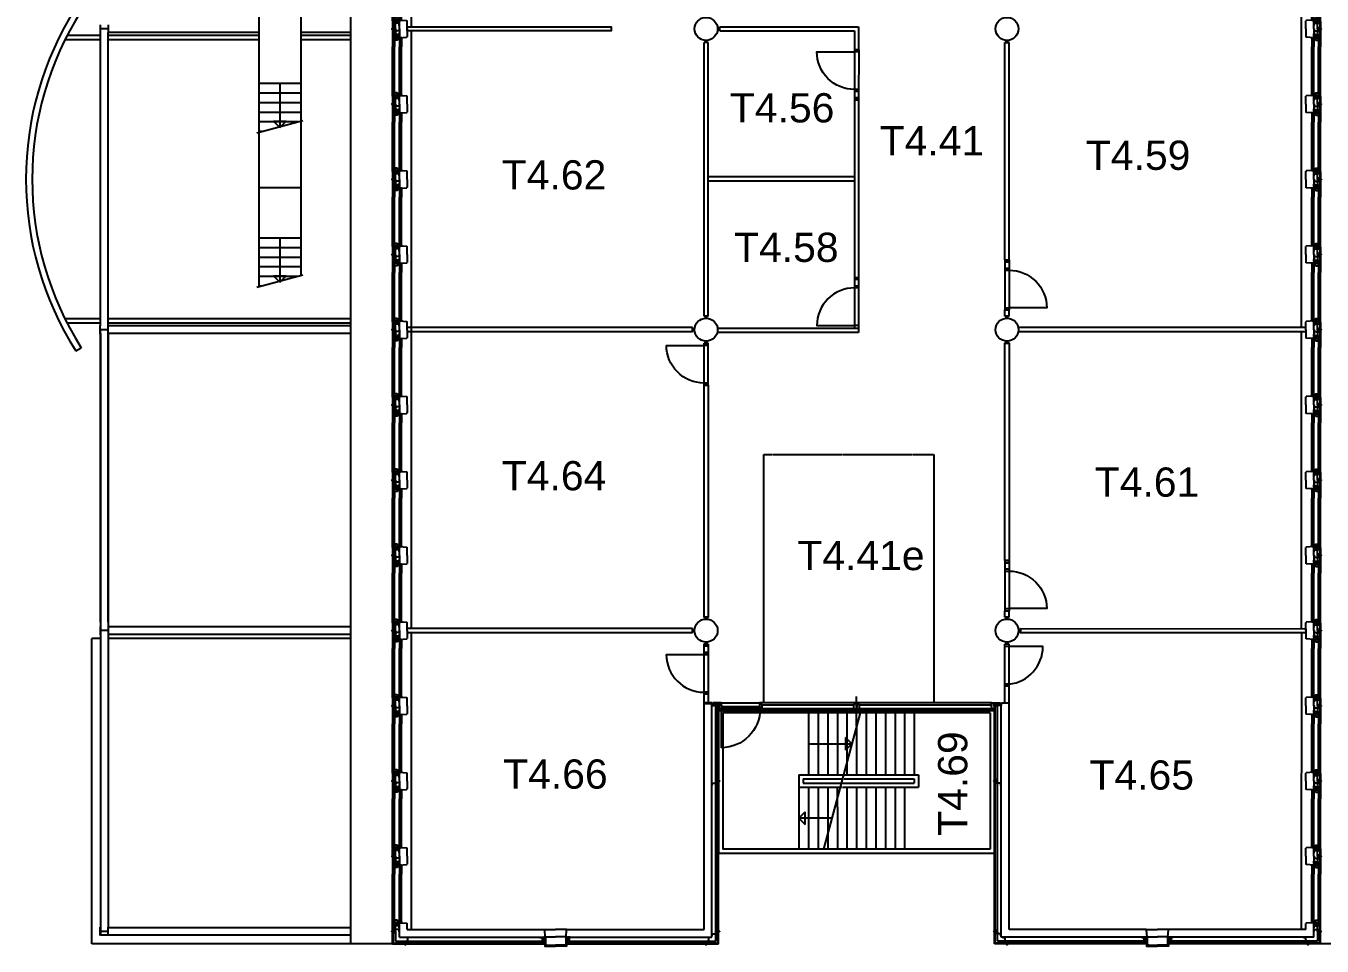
# Model space of a CAD drawing. Header units: millimetres. Extents: x 38964 to 143106, y 166778 to 217878.
# Drawn here: x 38964 to 69977, y 166778 to 188799 of the extents above; entities that cross this region are included whole.
import ezdxf
from ezdxf.enums import TextEntityAlignment as Align

# ---------------------------------------------------------------- set-up
doc = ezdxf.new("R2010")
doc.units = ezdxf.units.MM
doc.linetypes.add('HIDDEN2', pattern=[4.7625, 3.175, -1.5875])
doc.layers.get('0').update_dxf_attribs({"linetype": 'CONTINUOUS'})
for name, color, linetype in [('AL2100_BUITENWANDEN', 3, 'CONTINUOUS'), ('AL2200_BINNENWANDEN', 2, 'CONTINUOUS'), ('AL2400_TRAPPEN', 1, 'CONTINUOUS'), ('AL2800_KONSTRUKTIES', 1, 'CONTINUOUS'), ('AL3100_BUITENWANDOPENINGEN', 1, 'CONTINUOUS'), ('AL3200_BINNENWANDOPENINGEN', 1, 'CONTINUOUS'), ('AL3500_TOEBEHOREN-KOZIJNEN', 1, 'CONTINUOUS'), ('AL4600_RUIMTENUMMERS', 2, 'CONTINUOUS'), ('AL8100_INRVERKEERSRUIMTE', 250, 'HIDDEN2')]:
    doc.layers.add(name, color=color, linetype=linetype)
doc.styles.add('Arial', font='arial.ttf')

# ---------------------------------------------------------------- blocks, each defined once
blk = doc.blocks.new('VIER')
at = {"layer": 'AL2100_BUITENWANDEN'}
for p, q in [((159, 838), (159, 1056)), ((177, 808), (159, 808)), ((182, 778), (159, 798)), ((159, 778), (182, 798)), ((182, 798), (159, 798)), ((182, 778), (159, 778)), ((179, 650), (159, 670)), ((179, 670), (159, 650)), ((179, 670), (159, 670)), ((179, 650), (159, 650)), ((177, 643), (159, 643)), ((177, 643), (177, 808)), ((229, 628), (229, 793)), ((229, 628), (229, 463)), ((236, 775), (236, 755)), ((236, 685), (236, 665)), ((319, 628), (319, 838)), ((319, 838), (499, 828)), ((319, 628), (319, 418)), ((499, 828), (509, 818)), ((509, 628), (509, 818)), ((509, 628), (509, 438)), ((177, 613), (159, 613)), ((179, 605), (159, 605)), ((159, 585), (179, 605)), ((179, 585), (159, 605)), ((179, 585), (159, 585)), ((182, 478), (159, 478)), ((159, 478), (182, 458)), ((182, 478), (159, 458)), ((182, 458), (159, 458)), ((177, 448), (159, 448)), ((159, 418), (159, 199)), ((177, 448), (177, 613)), ((236, 480), (236, 500)), ((319, 418), (499, 428)), ((499, 428), (509, 438))]:
    blk.add_line(p, q, dxfattribs=at)
blk.add_lwpolyline([(179, 578), (179, 623), (143, 623, -0.414214), (139, 627), (139, 629, -0.414214), (143, 633), (179, 633), (179, 678)], format="xyb", dxfattribs=at)
for points in [[(226, 793), (226, 818), (159, 818), (159, 838)], [(159, 643), (159, 808)], [(259, 768), (182, 768), (182, 818)], [(259, 678), (182, 678), (182, 578)], [(314, 713), (314, 763), (214, 763)], [(314, 623), (314, 673), (214, 673)], [(159, 448), (159, 613)], [(226, 463), (226, 438), (159, 438), (159, 418)], [(259, 488), (182, 488), (182, 438)], [(314, 543), (314, 493), (214, 493)]]:
    blk.add_lwpolyline(points, dxfattribs=at)
at = {"layer": 'AL3100_BUITENWANDOPENINGEN'}
for p, q in [((205, 895), (205, 1056)), ((319, 878), (319, 1056)), ((369, 856), (369, 1056)), ((205, 361), (205, 199)), ((319, 378), (319, 199)), ((369, 399), (369, 199))]:
    blk.add_line(p, q, dxfattribs=at)
for points in [[(224, 828), (224, 838), (289, 838), (289, 828), (299, 828), (299, 838), (319, 838), (319, 878), (268, 878), (268, 895), (205, 895), (205, 828)], [(229, 793), (319, 793), (319, 808), (309, 808), (309, 823), (319, 823), (319, 838), (299, 838), (299, 828), (289, 828), (289, 838), (229, 838)], [(269, 793), (269, 790), (316, 790), (316, 743), (319, 743), (319, 793)], [(319, 856), (369, 856), (369, 837), (319, 841)], [(224, 428), (224, 418), (289, 418), (289, 428), (299, 428), (299, 418), (319, 418), (319, 378), (268, 378), (268, 361), (205, 361), (205, 428)], [(229, 463), (319, 463), (319, 448), (309, 448), (309, 433), (319, 433), (319, 418), (299, 418), (299, 428), (289, 428), (289, 418), (229, 418)], [(269, 463), (269, 466), (316, 466), (316, 513), (319, 513), (319, 463)], [(319, 399), (369, 399), (369, 418), (319, 415)]]:
    blk.add_lwpolyline(points, close=True, dxfattribs=at)
at = {"layer": 'AL3500_TOEBEHOREN-KOZIJNEN'}
for points in [[(309, 823), (319, 823), (319, 808), (309, 808)], [(329, 840), (329, 846), (319, 846), (319, 841)], [(309, 433), (319, 433), (319, 448), (309, 448)], [(329, 415), (329, 410), (319, 410), (319, 415)]]:
    blk.add_lwpolyline(points, close=True, dxfattribs=at)
blk = doc.blocks.new('AH28HA20')
for points in [[(-100, 95), (100, 95)], [(0, -95), (0, 95)], [(-100, -95), (100, -95)]]:
    blk.add_lwpolyline(points)
blk = doc.blocks.new('23E')
at = {"layer": 'AL2100_BUITENWANDEN'}
for p, q in [((-260, -10), (-270, 0)), ((-312.5, -272.5), (-332.5, -272.5)), ((-250, -190), (-260, -10)), ((-300, -327), (-300, -350)), ((-300, -350), (-280, -327)), ((-300, -327), (-280, -350)), ((-280, -327), (-280, -350)), ((-270, -332), (-270, -350)), ((-240, -400), (0, -400))]:
    blk.add_line(p, q, dxfattribs=at)
for points in [[(-375, -195), (-325, -195), (-325, -295)], [(-320, -250), (-320, -327), (-260, -327)], [(-285, -303), (-260, -303), (-260, -400), (-240, -400)]]:
    blk.add_lwpolyline(points, dxfattribs=at)
at = {"layer": 'AL3100_BUITENWANDOPENINGEN'}
for p, q in [((-270, 0), (0, 0)), ((-247, -180), (0, -180)), ((-210, -379), (0, -379))]:
    blk.add_line(p, q, dxfattribs=at)
for points in [[(-295, -240), (-298, -240), (-298, -193), (-345, -193), (-345, -190), (-295, -190)], [(-295, -300), (-295, -190), (-280, -190), (-280, -200), (-265, -200), (-265, -190), (-250, -190), (-250, -210), (-260, -210), (-260, -220), (-250, -220), (-250, -300)], [(-210, -379), (-250, -379), (-250, -180), (-247, -180), (-247, -376), (-210, -376)]]:
    blk.add_lwpolyline(points, close=True, dxfattribs=at)
at = {"layer": 'AL3500_TOEBEHOREN-KOZIJNEN'}
blk.add_lwpolyline([(-265, -200), (-265, -190), (-280, -190), (-280, -200)], close=True, dxfattribs=at)
blk = doc.blocks.new('23-1')
for p, q in [((-42.5, -279.5), (-22.5, -300)), ((-42.5, -300), (-22.5, -279.5)), ((-42.5, -279.5), (-42.5, -300)), ((-22.5, -279.5), (-22.5, -300)), ((-15, -282), (-15, -300)), ((15, -282), (15, -300)), ((22.5, -279.5), (22.5, -300)), ((42.5, -279.5), (22.5, -300)), ((22.5, -279.5), (42.5, -300)), ((42.5, -222.5), (62.5, -222.5)), ((42.5, -279.5), (42.5, -300))]:
    blk.add_line(p, q)
for points in [[(50, -200), (50, -277), (-50, -277)], [(105, -145), (55, -145), (55, -245)]]:
    blk.add_lwpolyline(points)
blk.add_lwpolyline([(-50, -279.5), (-5, -279.5), (-5, -316, 0.4142136), (-1, -320), (1, -320, 0.4142136), (5, -316), (5, -279.5), (50, -279.5)], format="xyb")
blk = doc.blocks.new('MERK-E')
at = {"layer": 'AL2800_KONSTRUKTIES'}
blk.add_line((-3600, -1730.5), (-3600, -1580.5), dxfattribs=at)
at = {"layer": 'AL3100_BUITENWANDOPENINGEN'}
for p, q in [((-6840, -1730.5), (-3650, -1730.5)), ((-6823, -1781.5), (-3667, -1781.5)), ((-3667, -1869.5), (-3667, -1781.5)), ((-3667, -1781.5), (-3650, -1781.5)), ((-3650, -1781.5), (-3650, -1730.5)), ((-3650, -1730.5), (-3600, -1730.5)), ((-3610, -1770.5), (-3600, -1770.5)), ((-3610, -1770.5), (-3610, -1829.5)), ((-3600, -1829.5), (-3610, -1829.5)), ((-3600, -1730.5), (-3600, -1770.5)), ((-3550, -1730.5), (-3600, -1730.5)), ((-3590, -1770.5), (-3600, -1770.5)), ((-3600, -1829.5), (-3600, -1869.5)), ((-3600, -1829.5), (-3590, -1829.5)), ((-3590, -1770.5), (-3590, -1829.5)), ((-3550, -1730.5), (-1327, -1730.5)), ((-3550, -1781.5), (-3550, -1730.5)), ((-3533, -1781.5), (-3550, -1781.5)), ((-3533, -1781.5), (-1344, -1781.5)), ((-3533, -1869.5), (-3533, -1781.5)), ((-1344, -1781.5), (-1327, -1781.5)), ((-1344, -1869.5), (-1344, -1781.5)), ((-1327, -1730.5), (-1277, -1730.5)), ((-1327, -1781.5), (-1327, -1730.5)), ((-1277, -1818.5), (-1294, -1818.5)), ((-1294, -1818.5), (-1294, -1869.5)), ((-377, -1730.5), (-1277, -1730.5)), ((-1277, -1730.5), (-1277, -1818.5)), ((-377, -1818.5), (-1277, -1818.5)), ((-6890, -1869.5), (-6890, -1910.5)), ((-310, -1910.5), (-6890, -1910.5)), ((-6823, -1869.5), (-3667, -1869.5)), ((-3600, -1869.5), (-3667, -1869.5)), ((-3600, -1869.5), (-3533, -1869.5)), ((-3533, -1869.5), (-1344, -1869.5)), ((-1294, -1869.5), (-1344, -1869.5)), ((-360, -1869.5), (-1294, -1869.5)), ((-360, -1869.5), (-360, -2803.5)), ((-310, -1869.5), (-310, -1910.5))]:
    blk.add_line(p, q, dxfattribs=at)
blk.add_arc((-360, -1869.5), 934, 180, 270, dxfattribs=at)

msp = doc.modelspace()

# ---------------------------------------------------------------- linework, layer by layer
at = {"layer": 'AL2100_BUITENWANDEN'}
for p, q in [((40749, 188567), (39949, 188567)), ((44539, 188567), (40929, 188567)), ((46739, 188567), (45539, 188567)), ((40749, 188467), (39899, 188467)), ((44539, 188467), (40929, 188467)), ((46739, 188467), (45539, 188467)), ((40749, 181789), (39899, 181789)), ((46739, 181789), (40929, 181789)), ((69779, 181738), (69599, 181728)), ((69779, 181528), (69779, 181738)), ((69939, 181738), (69939, 181956)), ((40749, 181689), (39949, 181689)), ((46739, 181689), (40929, 181689)), ((69599, 181728), (69589, 181718)), ((69589, 181528), (69589, 181718)), ((69589, 181528), (69589, 181338)), ((69779, 181528), (69779, 181318)), ((69862, 181675), (69862, 181655)), ((69862, 181470), (69862, 181490)), ((69869, 181528), (69869, 181693)), ((69869, 181528), (69869, 181363)), ((69916, 181678), (69939, 181698)), ((69939, 181678), (69916, 181698)), ((69916, 181698), (69939, 181698)), ((69916, 181678), (69939, 181678)), ((69919, 181570), (69939, 181550)), ((69939, 181570), (69919, 181550)), ((69919, 181570), (69939, 181570)), ((69919, 181550), (69939, 181550)), ((69919, 181505), (69939, 181505)), ((69919, 181485), (69939, 181505)), ((69919, 181505), (69939, 181485)), ((69919, 181485), (69939, 181485)), ((69921, 181708), (69939, 181708)), ((69921, 181708), (69921, 181543)), ((69921, 181543), (69939, 181543)), ((69921, 181513), (69939, 181513)), ((69921, 181513), (69921, 181348)), ((69599, 181328), (69589, 181338)), ((69779, 181318), (69599, 181328)), ((69862, 181380), (69862, 181400)), ((69916, 181378), (69939, 181378)), ((69939, 181378), (69916, 181358)), ((69916, 181378), (69939, 181358)), ((69916, 181358), (69939, 181358)), ((69921, 181348), (69939, 181348)), ((69939, 181318), (69939, 181099)), ((69939, 178138), (69939, 178356)), ((69599, 178128), (69589, 178118)), ((69589, 177928), (69589, 178118)), ((69779, 178138), (69599, 178128)), ((69779, 177928), (69779, 178138)), ((69862, 178075), (69862, 178055)), ((69869, 177928), (69869, 178093)), ((69916, 178078), (69939, 178098)), ((69939, 178078), (69916, 178098)), ((69916, 178098), (69939, 178098)), ((69916, 178078), (69939, 178078)), ((69921, 178108), (69939, 178108)), ((69921, 178108), (69921, 177943)), ((69589, 177928), (69589, 177738)), ((69599, 177728), (69589, 177738)), ((69779, 177718), (69599, 177728)), ((69779, 177928), (69779, 177718)), ((69862, 177870), (69862, 177890)), ((69862, 177780), (69862, 177800)), ((69869, 177928), (69869, 177763)), ((69916, 177778), (69939, 177778)), ((69939, 177778), (69916, 177758)), ((69916, 177778), (69939, 177758)), ((69916, 177758), (69939, 177758)), ((69919, 177970), (69939, 177950)), ((69939, 177970), (69919, 177950)), ((69919, 177970), (69939, 177970)), ((69919, 177950), (69939, 177950)), ((69919, 177905), (69939, 177905)), ((69919, 177885), (69939, 177905)), ((69919, 177905), (69939, 177885)), ((69919, 177885), (69939, 177885)), ((69921, 177943), (69939, 177943)), ((69921, 177913), (69939, 177913)), ((69921, 177913), (69921, 177748)), ((69921, 177748), (69939, 177748)), ((69939, 177718), (69939, 177499)), ((40539, 166828), (40539, 174137)), ((40749, 174137), (40539, 174137)), ((46739, 174137), (40929, 174137)), ((55189, 167178), (55189, 172597)), ((55372, 172597), (55189, 172597)), ((55189, 172587), (55521, 172587)), ((55374, 172600), (55292, 172600)), ((55382, 172587), (55372, 172597)), ((55387, 172587), (55374, 172600)), ((55379, 166988), (55379, 172587)), ((55469, 166898), (55469, 172527)), ((55534, 172527), (55469, 172527)), ((55521, 170743), (55521, 172527)), ((55539, 170743), (55539, 172522)), ((62139, 170743), (62139, 172522)), ((62144, 172527), (62209, 172527)), ((62157, 170743), (62157, 172527)), ((62209, 166898), (62209, 172527)), ((62295, 172587), (62308, 172600)), ((62299, 172587), (62309, 172597)), ((62299, 166988), (62299, 172587)), ((62308, 172600), (62389, 172600)), ((62309, 172597), (62489, 172597)), ((62489, 167178), (62489, 172597)), ((55521, 167143), (55521, 170713)), ((55539, 167143), (55539, 170713)), ((62139, 167143), (62139, 170713)), ((62157, 167143), (62157, 170713)), ((47739, 169138), (47739, 169356)), ((47757, 169108), (47739, 169108)), ((47762, 169098), (47739, 169098)), ((47739, 169078), (47762, 169098)), ((47762, 169078), (47739, 169098)), ((47762, 169078), (47739, 169078)), ((47757, 168928), (47757, 169108)), ((47809, 168928), (47809, 169093)), ((47817, 169075), (47817, 169055)), ((47899, 168928), (47899, 169138)), ((47899, 169138), (48079, 169128)), ((48079, 169128), (48089, 169118)), ((48089, 168928), (48089, 169118)), ((47762, 168778), (47739, 168758)), ((47739, 168778), (47762, 168758)), ((47762, 168778), (47739, 168778)), ((47762, 168758), (47739, 168758)), ((47757, 168748), (47739, 168748)), ((47739, 168718), (47739, 168499)), ((47757, 168928), (47757, 168748)), ((47809, 168928), (47809, 168763)), ((47817, 168780), (47817, 168800)), ((47899, 168928), (47899, 168718)), ((47899, 168718), (48079, 168728)), ((48079, 168728), (48089, 168738)), ((48089, 168928), (48089, 168738)), ((47739, 167338), (47739, 167556)), ((69486, 167178), (69486, 167556)), ((69939, 167338), (69939, 167556)), ((47757, 167308), (47739, 167308)), ((47762, 167298), (47739, 167298)), ((47739, 167278), (47762, 167298)), ((47762, 167278), (47739, 167298)), ((47762, 167278), (47739, 167278)), ((47760, 167170), (47739, 167170)), ((47760, 167170), (47739, 167150)), ((47760, 167150), (47739, 167170)), ((47757, 167143), (47757, 167308)), ((47809, 167128), (47809, 167293)), ((47817, 167275), (47817, 167255)), ((47817, 167185), (47817, 167165)), ((47899, 167338), (48079, 167328)), ((47899, 166988), (47899, 167338)), ((48079, 167328), (48089, 167318)), ((48089, 167178), (48089, 167318)), ((48089, 167178), (51369, 167178)), ((51909, 167178), (55189, 167178)), ((65769, 167178), (62489, 167178)), ((69589, 167178), (66309, 167178)), ((69599, 167328), (69589, 167318)), ((69589, 167178), (69589, 167318)), ((69779, 167338), (69599, 167328)), ((69779, 166988), (69779, 167338)), ((69862, 167275), (69862, 167255)), ((69862, 167185), (69862, 167165)), ((69869, 167128), (69869, 167293)), ((69916, 167278), (69939, 167298)), ((69939, 167278), (69916, 167298)), ((69916, 167298), (69939, 167298)), ((69916, 167278), (69939, 167278)), ((69919, 167170), (69939, 167170)), ((69919, 167150), (69939, 167170)), ((69919, 167170), (69939, 167150)), ((69921, 167308), (69939, 167308)), ((69921, 167143), (69921, 167308)), ((47760, 167150), (47739, 167150)), ((47757, 167143), (47739, 167143)), ((47757, 167113), (47739, 167113)), ((47739, 166828), (47739, 167113)), ((47760, 167085), (47739, 167105)), ((47739, 167085), (47760, 167105)), ((47760, 167105), (47739, 167105)), ((47760, 167085), (47739, 167085)), ((47757, 166846), (47757, 167113)), ((47809, 167128), (47809, 166898)), ((47809, 166898), (51344, 166898)), ((47899, 166988), (51389, 166988)), ((51889, 166988), (55379, 166988)), ((51934, 166898), (55469, 166898)), ((55521, 166846), (55521, 167113)), ((55539, 166828), (55539, 167113)), ((62139, 166828), (62139, 167113)), ((62157, 166846), (62157, 167113)), ((65744, 166898), (62209, 166898)), ((65789, 166988), (62299, 166988)), ((69779, 166988), (66289, 166988)), ((69869, 166898), (66334, 166898)), ((69869, 167128), (69869, 166898)), ((69919, 167150), (69939, 167150)), ((69919, 167105), (69939, 167105)), ((69939, 167085), (69919, 167105)), ((69919, 167085), (69939, 167105)), ((69919, 167085), (69939, 167085)), ((69921, 167143), (69939, 167143)), ((69921, 166846), (69921, 167113)), ((69921, 167113), (69939, 167113)), ((69939, 166828), (69939, 167113)), ((46739, 166828), (40539, 166828)), ((47739, 166828), (48024, 166828)), ((47757, 166846), (48024, 166846)), ((48054, 166846), (51369, 166846)), ((48054, 166828), (51369, 166828)), ((51909, 166846), (55224, 166846)), ((51909, 166828), (55224, 166828)), ((55254, 166846), (55521, 166846)), ((55254, 166828), (55539, 166828)), ((62424, 166828), (62139, 166828)), ((62424, 166846), (62157, 166846)), ((65769, 166846), (62454, 166846)), ((65769, 166828), (62454, 166828)), ((69624, 166846), (66309, 166846)), ((69624, 166828), (66309, 166828)), ((69921, 166846), (69654, 166846)), ((69939, 166828), (69654, 166828))]:
    msp.add_line(p, q, dxfattribs=at)
for points in [[(69872, 181693), (69872, 181718), (69939, 181718), (69939, 181738)], [(69784, 181613), (69784, 181663), (69884, 181663)], [(69784, 181533), (69784, 181483), (69884, 181483)], [(69784, 181443), (69784, 181393), (69884, 181393)], [(69839, 181668), (69916, 181668), (69916, 181718)], [(69839, 181478), (69916, 181478), (69916, 181578)], [(69939, 181708), (69939, 181543)], [(69939, 181513), (69939, 181348)], [(69839, 181388), (69916, 181388), (69916, 181338)], [(69872, 181363), (69872, 181338), (69939, 181338), (69939, 181318)], [(69784, 178013), (69784, 178063), (69884, 178063)], [(69839, 178068), (69916, 178068), (69916, 178118)], [(69872, 178093), (69872, 178118), (69939, 178118), (69939, 178138)], [(69939, 178108), (69939, 177943)], [(69784, 177933), (69784, 177883), (69884, 177883)], [(69784, 177843), (69784, 177793), (69884, 177793)], [(69839, 177878), (69916, 177878), (69916, 177978)], [(69839, 177788), (69916, 177788), (69916, 177738)], [(69872, 177763), (69872, 177738), (69939, 177738), (69939, 177718)], [(69939, 177913), (69939, 177748)], [(47806, 169093), (47806, 169118), (47739, 169118), (47739, 169138)], [(47739, 168928), (47739, 169108)], [(47839, 169068), (47762, 169068), (47762, 169118)], [(47894, 169013), (47894, 169063), (47794, 169063)], [(47739, 168928), (47739, 168748)], [(47806, 168763), (47806, 168738), (47739, 168738), (47739, 168718)], [(47839, 168788), (47762, 168788), (47762, 168738)], [(47894, 168843), (47894, 168793), (47794, 168793)], [(47806, 167293), (47806, 167318), (47739, 167318), (47739, 167338)], [(47739, 167143), (47739, 167308)], [(47839, 167268), (47762, 167268), (47762, 167318)], [(47839, 167178), (47762, 167178), (47762, 167078)], [(47894, 167213), (47894, 167263), (47794, 167263)], [(47894, 167123), (47894, 167173), (47794, 167173)], [(69784, 167213), (69784, 167263), (69884, 167263)], [(69784, 167123), (69784, 167173), (69884, 167173)], [(69839, 167268), (69916, 167268), (69916, 167318)], [(69839, 167178), (69916, 167178), (69916, 167078)], [(69872, 167293), (69872, 167318), (69939, 167318), (69939, 167338)], [(69939, 167143), (69939, 167308)]]:
    msp.add_lwpolyline(points, dxfattribs=at)
for points in [[(69919, 181578), (69919, 181533), (69955, 181533, -0.414214), (69959, 181529), (69959, 181527, -0.414214), (69955, 181523), (69919, 181523), (69919, 181478)], [(69919, 177978), (69919, 177933), (69955, 177933, -0.414214), (69959, 177929), (69959, 177927, -0.414214), (69955, 177923), (69919, 177923), (69919, 177878)], [(47760, 167078), (47760, 167123), (47723, 167123, -0.414214), (47719, 167127), (47719, 167129, -0.414214), (47723, 167133), (47760, 167133), (47760, 167178)], [(69919, 167078), (69919, 167123), (69955, 167123, 0.414214), (69959, 167127), (69959, 167129, 0.414214), (69955, 167133), (69919, 167133), (69919, 167178)]]:
    msp.add_lwpolyline(points, format="xyb", dxfattribs=at)
for centre in [(55239, 188728), (62439, 188728), (55239, 181528), (62439, 181528), (55239, 174328), (62439, 174328)]:
    msp.add_circle(centre, 275, dxfattribs=at)
for centre, start, end in [((55534, 172522), 0, 90), ((62144, 172522), 90, 180)]:
    msp.add_arc(centre, 5, start, end, dxfattribs=at)
at = {"layer": 'AL2200_BINNENWANDEN'}
for p, q in [((55514, 188746), (55564, 188746)), ((55514, 188710), (55564, 188710)), ((55564, 188778), (58888, 188778)), ((55564, 188678), (55564, 188778)), ((55564, 188678), (58789, 188678)), ((58789, 188678), (58789, 188228)), ((58888, 188778), (58888, 188228)), ((55189, 181853), (55189, 188403)), ((55289, 188403), (55189, 188403)), ((55221, 188403), (55221, 188453)), ((55257, 188403), (55257, 188453)), ((55289, 181853), (55289, 188403)), ((62389, 183203), (62389, 188403)), ((62489, 188403), (62389, 188403)), ((62389, 188403), (62489, 188403)), ((62421, 188403), (62421, 188453)), ((62457, 188403), (62457, 188453)), ((62489, 183203), (62489, 188403)), ((58789, 188228), (58888, 188228)), ((58789, 187028), (58789, 182779)), ((58789, 187028), (58889, 187028)), ((58888, 187028), (58888, 182779)), ((58789, 185184), (55289, 185184)), ((58789, 185084), (55289, 185084)), ((62389, 183203), (62489, 183203)), ((58789, 182779), (58888, 182779)), ((55289, 181853), (55189, 181853)), ((55221, 181802), (55221, 181853)), ((55257, 181802), (55257, 181853)), ((62389, 181853), (62389, 182003)), ((62389, 182003), (62489, 182003)), ((62489, 181853), (62389, 181853)), ((62421, 181802), (62421, 181853)), ((62457, 181802), (62457, 181853)), ((62489, 181853), (62489, 182003)), ((54914, 181578), (48089, 181578)), ((54914, 181478), (48089, 181478)), ((54914, 181478), (54914, 181578)), ((54965, 181546), (54914, 181546)), ((54965, 181510), (54914, 181510)), ((58888, 181458), (55505, 181458)), ((58888, 181558), (55513, 181558)), ((58888, 181558), (58888, 181458)), ((69589, 181578), (62710, 181578)), ((69589, 181478), (62710, 181478)), ((55289, 181203), (55189, 181203)), ((55221, 181203), (55221, 181253)), ((55257, 181203), (55257, 181253)), ((62489, 181203), (62389, 181203)), ((62421, 181203), (62421, 181253)), ((62457, 181203), (62457, 181253)), ((62389, 176003), (62489, 176003)), ((55221, 174602), (55221, 174653)), ((55257, 174602), (55257, 174653)), ((62389, 174653), (62389, 174803)), ((62389, 174803), (62489, 174803)), ((62489, 174653), (62389, 174653)), ((62421, 174602), (62421, 174653)), ((62457, 174602), (62457, 174653)), ((62489, 174653), (62489, 174803)), ((54914, 174378), (48089, 174378)), ((54914, 174278), (54914, 174378)), ((54965, 174346), (54914, 174346)), ((54965, 174310), (54914, 174310)), ((62714, 174346), (62764, 174346)), ((62714, 174310), (62764, 174310)), ((62764, 174378), (62764, 174278)), ((54914, 174278), (48089, 174278)), ((55221, 174053), (55221, 174003)), ((55257, 174053), (55257, 174003)), ((62421, 174003), (62421, 174053)), ((62457, 174003), (62457, 174053)), ((62389, 172597), (62489, 172597)), ((62389, 172597), (62489, 172597))]:
    msp.add_line(p, q, dxfattribs=at)
for points in [[(48089, 188780), (52964, 188780), (52964, 188680), (48089, 188680)], [(62489, 176003), (62389, 176003), (62389, 181203), (62489, 181203)], [(55189, 180203), (55289, 180203), (55289, 174653), (55189, 174653)], [(62764, 174378), (69589, 174371), (69589, 174271), (62764, 174278)]]:
    msp.add_lwpolyline(points, close=True, dxfattribs=at)
at = {"layer": 'AL2400_TRAPPEN'}
for p, q in [((44539, 195828), (44539, 182556)), ((45539, 194628), (45539, 182825)), ((44539, 187428), (45539, 187428)), ((45039, 187428), (45039, 186370)), ((44539, 187198), (45539, 187198)), ((44539, 186968), (45539, 186968)), ((44539, 186738), (45539, 186738)), ((44489, 186243), (45589, 186539)), ((44539, 186508), (45475, 186508)), ((44889, 186520), (45189, 186520)), ((45039, 186370), (44889, 186520)), ((45039, 186370), (45189, 186520)), ((44539, 186278), (44620, 186278)), ((44539, 184928), (45539, 184928)), ((44539, 183728), (45539, 183728)), ((45039, 183728), (45039, 182670)), ((44539, 183498), (45539, 183498)), ((44539, 183268), (45539, 183268)), ((44539, 183038), (45539, 183038)), ((44489, 182543), (45589, 182839)), ((44539, 182808), (45475, 182808)), ((44889, 182820), (45189, 182820)), ((45039, 182670), (44889, 182820)), ((45039, 182670), (45189, 182820)), ((44539, 182578), (44620, 182578)), ((62139, 172458), (55539, 172458)), ((55539, 172458), (55539, 168997)), ((62139, 172458), (62139, 168997)), ((62039, 172358), (55639, 172358)), ((55639, 172358), (55639, 169097)), ((57689, 172358), (57689, 170878)), ((57919, 172358), (57919, 170878)), ((58923, 172358), (58046, 169097)), ((58149, 172358), (58149, 170878)), ((58379, 172358), (58379, 170878)), ((58609, 172358), (58609, 171025)), ((58839, 172046), (58839, 172358)), ((59069, 172358), (59069, 170878)), ((59299, 172358), (59299, 170878)), ((59529, 172358), (59529, 170878)), ((59759, 172358), (59759, 170878)), ((59989, 172358), (59989, 170878)), ((60219, 172358), (60219, 170878)), ((62039, 172358), (62039, 169097)), ((58839, 172046), (58839, 170878)), ((57689, 171618), (58724, 171618)), ((58724, 171618), (58574, 171768)), ((58574, 171768), (58574, 171468)), ((58724, 171618), (58574, 171468)), ((58609, 171025), (58609, 170878)), ((57459, 170878), (58530, 170878)), ((57459, 170878), (57459, 170578)), ((57459, 170578), (58489, 170578)), ((57459, 170578), (57459, 169097)), ((57559, 170778), (58530, 170778)), ((57559, 170778), (57559, 170678)), ((57559, 170678), (58489, 170678)), ((57689, 170578), (57689, 169097)), ((57919, 170578), (57919, 169097)), ((58149, 170578), (58149, 169471)), ((58379, 170104), (58379, 170578)), ((58503, 170678), (60219, 170678)), ((58503, 170578), (60319, 170578)), ((58543, 170878), (60319, 170878)), ((58543, 170778), (60219, 170778)), ((58609, 170578), (58609, 169097)), ((58839, 170578), (58839, 169097)), ((59069, 170578), (59069, 169097)), ((59299, 170578), (59299, 169097)), ((59529, 170578), (59529, 169097)), ((59759, 170578), (59759, 169097)), ((59989, 170578), (59989, 169097)), ((60219, 170778), (60219, 170678)), ((60319, 170878), (60319, 170578)), ((57459, 169837), (57609, 169987)), ((57609, 169687), (57609, 169987)), ((58379, 170104), (58379, 169097)), ((57459, 169837), (57609, 169687)), ((58245, 169837), (57459, 169837)), ((58149, 169471), (58149, 169097)), ((62039, 169097), (55642, 169097)), ((62139, 168997), (55542, 168997))]:
    msp.add_line(p, q, dxfattribs=at)
at = {"layer": 'AL2800_KONSTRUKTIES'}
for p, q in [((40749, 181618), (40749, 188638)), ((40929, 181618), (40929, 188638)), ((44539, 188638), (40934, 188638)), ((46739, 188638), (45539, 188638)), ((40749, 174528), (40749, 181528)), ((40749, 181438), (40749, 167038)), ((40929, 174528), (40929, 181528)), ((40929, 181438), (40929, 167218)), ((46739, 181618), (40934, 181618)), ((46739, 181438), (40934, 181438)), ((40161, 181019), (40289, 181097)), ((46739, 174418), (40929, 174418)), ((46739, 174238), (40929, 174238)), ((46739, 167218), (40929, 167218)), ((46739, 167038), (40749, 167038))]:
    msp.add_line(p, q, dxfattribs=at)
for points in [[(47739, 195838), (47739, 166828), (46739, 166828), (46739, 195838)], [(84339, 192006), (84339, 192258), (85373, 192258), (85373, 192006), (90914, 192006), (90914, 191006), (70939, 191006), (70939, 166828), (69939, 166828), (69939, 192006), (75505, 192006), (75505, 192258), (76539, 192258), (76539, 192006)]]:
    msp.add_lwpolyline(points, close=True, dxfattribs=at)
for radius, start, end in [(7650, 147.5123, 212.4877), (7500, 147.4938, 212.5062)]:
    msp.add_arc((46614, 185128), radius, start, end, dxfattribs=at)
at = {"layer": 'AL3100_BUITENWANDOPENINGEN'}
for p, q in [((48192, 188780), (48192, 196111)), ((69486, 181578), (69486, 192253)), ((48192, 174378), (48192, 188680)), ((47739, 187356), (47739, 188299)), ((47785, 187356), (47785, 188299)), ((47899, 187356), (47899, 188299)), ((47949, 187356), (47949, 188299)), ((69729, 187356), (69729, 188299)), ((69779, 187356), (69779, 188299)), ((69893, 187356), (69893, 188299)), ((69939, 187356), (69939, 188299)), ((47739, 185556), (47739, 186499)), ((47785, 185556), (47785, 186499)), ((47899, 185556), (47899, 186499)), ((47949, 185556), (47949, 186499)), ((69729, 185556), (69729, 186499)), ((69779, 185556), (69779, 186499)), ((69893, 185556), (69893, 186499)), ((69939, 185556), (69939, 186499)), ((47739, 183756), (47739, 184699)), ((47785, 183756), (47785, 184699)), ((47899, 183756), (47899, 184699)), ((47949, 183756), (47949, 184699)), ((69729, 183756), (69729, 184699)), ((69779, 183756), (69779, 184699)), ((69893, 183756), (69893, 184699)), ((69939, 183756), (69939, 184699)), ((47739, 181956), (47739, 182899)), ((47785, 181956), (47785, 182899)), ((47899, 181956), (47899, 182899)), ((47949, 181956), (47949, 182899)), ((69729, 181956), (69729, 182899)), ((69779, 181956), (69779, 182899)), ((69893, 181956), (69893, 182899)), ((69939, 181956), (69939, 182899)), ((69729, 181756), (69729, 181956)), ((69779, 181778), (69779, 181956)), ((69893, 181795), (69893, 181956)), ((69485, 174371), (69485, 181478)), ((69729, 181299), (69729, 181099)), ((69779, 181278), (69779, 181099)), ((69893, 181261), (69893, 181099)), ((47739, 180156), (47739, 181099)), ((47785, 180156), (47785, 181099)), ((47899, 180156), (47899, 181099)), ((47949, 180156), (47949, 181099)), ((69729, 180156), (69729, 181099)), ((69779, 180156), (69779, 181099)), ((69893, 180156), (69893, 181099)), ((69939, 180156), (69939, 181099)), ((47739, 178356), (47739, 179299)), ((47785, 178356), (47785, 179299)), ((47899, 178356), (47899, 179299)), ((47949, 178356), (47949, 179299)), ((69729, 178356), (69729, 179299)), ((69779, 178356), (69779, 179299)), ((69893, 178356), (69893, 179299)), ((69939, 178356), (69939, 179299)), ((69729, 178156), (69729, 178356)), ((69779, 178178), (69779, 178356)), ((69893, 178195), (69893, 178356)), ((47739, 176556), (47739, 177499)), ((47785, 176556), (47785, 177499)), ((47899, 176556), (47899, 177499)), ((47949, 176556), (47949, 177499)), ((69729, 177699), (69729, 177499)), ((69729, 176556), (69729, 177499)), ((69779, 177678), (69779, 177499)), ((69779, 176556), (69779, 177499)), ((69893, 177661), (69893, 177499)), ((69893, 176556), (69893, 177499)), ((69939, 176556), (69939, 177499)), ((47739, 174756), (47739, 175699)), ((47785, 174756), (47785, 175699)), ((47899, 174756), (47899, 175699)), ((47949, 174756), (47949, 175699)), ((69729, 174756), (69729, 175699)), ((69779, 174756), (69779, 175699)), ((69893, 174756), (69893, 175699)), ((69939, 174756), (69939, 175699)), ((48192, 167178), (48192, 174278)), ((69486, 167556), (69492, 174271)), ((47739, 172956), (47739, 173899)), ((47785, 172956), (47785, 173899)), ((47899, 172956), (47899, 173899)), ((47949, 172956), (47949, 173899)), ((69729, 172956), (69729, 173899)), ((69779, 172956), (69779, 173899)), ((69893, 172956), (69893, 173899)), ((69939, 172956), (69939, 173899)), ((55397, 172587), (55397, 172597)), ((55557, 172597), (55397, 172597)), ((55557, 172587), (55397, 172587)), ((55552, 172458), (55552, 172417)), ((55557, 172597), (55557, 172587)), ((62062, 172509), (62062, 172597)), ((62062, 172597), (62114, 172597)), ((62079, 172509), (62062, 172509)), ((62079, 172458), (62079, 172509)), ((62129, 172458), (62079, 172458)), ((62114, 172597), (62114, 172528)), ((62114, 172528), (62129, 172528)), ((62124, 172597), (62285, 172597)), ((62124, 172597), (62124, 172587)), ((62124, 172587), (62285, 172587)), ((62129, 172528), (62129, 172458)), ((62129, 172458), (62129, 172417)), ((62285, 172587), (62285, 172597)), ((47739, 171156), (47739, 172099)), ((47785, 171156), (47785, 172099)), ((47899, 171156), (47899, 172099)), ((47949, 171156), (47949, 172099)), ((69729, 171156), (69729, 172099)), ((69779, 171156), (69779, 172099)), ((69893, 171156), (69893, 172099)), ((69939, 171156), (69939, 172099)), ((47739, 169356), (47739, 170299)), ((47785, 169356), (47785, 170299)), ((47899, 169356), (47899, 170299)), ((47949, 169356), (47949, 170299)), ((69729, 169356), (69729, 170299)), ((69779, 169356), (69779, 170299)), ((69893, 169356), (69893, 170299)), ((69939, 169356), (69939, 170299)), ((47785, 169195), (47785, 169356)), ((47899, 169178), (47899, 169356)), ((47949, 169156), (47949, 169356)), ((47739, 167556), (47739, 168499)), ((47785, 168661), (47785, 168499)), ((47785, 167556), (47785, 168499)), ((47899, 168678), (47899, 168499)), ((47899, 167556), (47899, 168499)), ((47949, 168699), (47949, 168499)), ((47949, 167556), (47949, 168499)), ((69729, 167556), (69729, 168499)), ((69779, 167556), (69779, 168499)), ((69893, 167556), (69893, 168499)), ((69939, 167556), (69939, 168499)), ((47785, 167395), (47785, 167556)), ((47899, 167378), (47899, 167556)), ((47949, 167356), (47949, 167556)), ((69729, 167356), (69729, 167556)), ((69779, 167378), (69779, 167556)), ((69893, 167395), (69893, 167556))]:
    msp.add_line(p, q, dxfattribs=at)
for points in [[(69779, 181756), (69729, 181756), (69729, 181737), (69779, 181741)], [(69769, 181740), (69769, 181746), (69779, 181746), (69779, 181741)], [(69874, 181728), (69874, 181738), (69809, 181738), (69809, 181728), (69799, 181728), (69799, 181738), (69779, 181738), (69779, 181778), (69830, 181778), (69830, 181795), (69893, 181795), (69893, 181728)], [(69869, 181693), (69779, 181693), (69779, 181708), (69789, 181708), (69789, 181723), (69779, 181723), (69779, 181738), (69799, 181738), (69799, 181728), (69809, 181728), (69809, 181738), (69869, 181738)], [(69789, 181723), (69779, 181723), (69779, 181708), (69789, 181708)], [(69829, 181693), (69829, 181690), (69782, 181690), (69782, 181643), (69779, 181643), (69779, 181693)], [(69779, 181299), (69729, 181299), (69729, 181318), (69779, 181315)], [(69769, 181315), (69769, 181310), (69779, 181310), (69779, 181315)], [(69829, 181363), (69829, 181366), (69782, 181366), (69782, 181413), (69779, 181413), (69779, 181363)], [(69869, 181363), (69779, 181363), (69779, 181348), (69789, 181348), (69789, 181333), (69779, 181333), (69779, 181318), (69799, 181318), (69799, 181328), (69809, 181328), (69809, 181318), (69869, 181318)], [(69789, 181333), (69779, 181333), (69779, 181348), (69789, 181348)], [(69874, 181328), (69874, 181318), (69809, 181318), (69809, 181328), (69799, 181328), (69799, 181318), (69779, 181318), (69779, 181278), (69830, 181278), (69830, 181261), (69893, 181261), (69893, 181328)], [(69779, 178156), (69729, 178156), (69729, 178137), (69779, 178141)], [(69769, 178140), (69769, 178146), (69779, 178146), (69779, 178141)], [(69874, 178128), (69874, 178138), (69809, 178138), (69809, 178128), (69799, 178128), (69799, 178138), (69779, 178138), (69779, 178178), (69830, 178178), (69830, 178195), (69893, 178195), (69893, 178128)], [(69869, 178093), (69779, 178093), (69779, 178108), (69789, 178108), (69789, 178123), (69779, 178123), (69779, 178138), (69799, 178138), (69799, 178128), (69809, 178128), (69809, 178138), (69869, 178138)], [(69789, 178123), (69779, 178123), (69779, 178108), (69789, 178108)], [(69829, 178093), (69829, 178090), (69782, 178090), (69782, 178043), (69779, 178043), (69779, 178093)], [(69779, 177699), (69729, 177699), (69729, 177718), (69779, 177715)], [(69769, 177715), (69769, 177710), (69779, 177710), (69779, 177715)], [(69829, 177763), (69829, 177766), (69782, 177766), (69782, 177813), (69779, 177813), (69779, 177763)], [(69869, 177763), (69779, 177763), (69779, 177748), (69789, 177748), (69789, 177733), (69779, 177733), (69779, 177718), (69799, 177718), (69799, 177728), (69809, 177728), (69809, 177718), (69869, 177718)], [(69789, 177733), (69779, 177733), (69779, 177748), (69789, 177748)], [(69874, 177728), (69874, 177718), (69809, 177718), (69809, 177728), (69799, 177728), (69799, 177718), (69779, 177718), (69779, 177678), (69830, 177678), (69830, 177661), (69893, 177661), (69893, 177728)], [(55382, 172587), (55382, 172532), (55432, 172532), (55432, 172587)], [(55509, 172581), (55512, 172581), (55512, 172531), (55462, 172531), (55462, 172534), (55509, 172534)], [(55512, 172587), (55512, 172532), (55562, 172532), (55562, 172587)], [(55552, 172458), (55619, 172458), (55619, 172546), (55602, 172546), (55602, 172597), (55567, 172597), (55567, 172528), (55552, 172528)], [(62169, 172587), (62169, 172532), (62119, 172532), (62119, 172587)], [(62172, 172581), (62169, 172581), (62169, 172531), (62219, 172531), (62219, 172534), (62172, 172534)], [(62299, 172587), (62299, 172532), (62249, 172532), (62249, 172587)], [(47804, 169128), (47804, 169138), (47869, 169138), (47869, 169128), (47879, 169128), (47879, 169138), (47899, 169138), (47899, 169178), (47848, 169178), (47848, 169195), (47785, 169195), (47785, 169128)], [(47809, 169093), (47899, 169093), (47899, 169108), (47889, 169108), (47889, 169123), (47899, 169123), (47899, 169138), (47879, 169138), (47879, 169128), (47869, 169128), (47869, 169138), (47809, 169138)], [(47849, 169093), (47849, 169090), (47896, 169090), (47896, 169043), (47899, 169043), (47899, 169093)], [(47899, 169156), (47949, 169156), (47949, 169137), (47899, 169141)], [(47804, 168728), (47804, 168718), (47869, 168718), (47869, 168728), (47879, 168728), (47879, 168718), (47899, 168718), (47899, 168678), (47848, 168678), (47848, 168661), (47785, 168661), (47785, 168728)], [(47809, 168763), (47899, 168763), (47899, 168748), (47889, 168748), (47889, 168733), (47899, 168733), (47899, 168718), (47879, 168718), (47879, 168728), (47869, 168728), (47869, 168718), (47809, 168718)], [(47849, 168763), (47849, 168766), (47896, 168766), (47896, 168813), (47899, 168813), (47899, 168763)], [(47899, 168699), (47949, 168699), (47949, 168718), (47899, 168715)], [(47804, 167328), (47804, 167338), (47869, 167338), (47869, 167328), (47879, 167328), (47879, 167338), (47899, 167338), (47899, 167378), (47848, 167378), (47848, 167395), (47785, 167395), (47785, 167328)], [(47809, 167293), (47899, 167293), (47899, 167308), (47889, 167308), (47889, 167323), (47899, 167323), (47899, 167338), (47879, 167338), (47879, 167328), (47869, 167328), (47869, 167338), (47809, 167338)], [(47849, 167293), (47849, 167290), (47896, 167290), (47896, 167243), (47899, 167243), (47899, 167293)], [(47899, 167356), (47949, 167356), (47949, 167337), (47899, 167341)], [(69779, 167356), (69729, 167356), (69729, 167337), (69779, 167341)], [(69874, 167328), (69874, 167338), (69809, 167338), (69809, 167328), (69799, 167328), (69799, 167338), (69779, 167338), (69779, 167378), (69830, 167378), (69830, 167395), (69893, 167395), (69893, 167328)], [(69869, 167293), (69779, 167293), (69779, 167308), (69789, 167308), (69789, 167323), (69779, 167323), (69779, 167338), (69799, 167338), (69799, 167328), (69809, 167328), (69809, 167338), (69869, 167338)], [(69829, 167293), (69829, 167290), (69782, 167290), (69782, 167243), (69779, 167243), (69779, 167293)]]:
    msp.add_lwpolyline(points, close=True, dxfattribs=at)
at = {"layer": 'AL3200_BINNENWANDOPENINGEN'}
for p, q in [((58789, 188228), (58789, 187028)), ((58889, 188228), (58789, 188228)), ((58889, 188178), (58789, 188178)), ((58889, 188228), (58888, 187028)), ((58889, 187278), (58789, 187278)), ((58889, 187228), (58789, 187228)), ((58889, 187078), (58789, 187078)), ((58889, 187028), (58789, 187028)), ((62389, 183203), (62489, 183203)), ((62389, 183203), (62389, 182003)), ((62389, 183153), (62489, 183153)), ((62389, 183003), (62489, 183003)), ((62489, 183203), (62489, 182003)), ((58788, 182779), (58789, 181558)), ((58788, 182779), (58888, 182779)), ((58888, 182729), (58788, 182729)), ((58888, 182779), (58888, 181558)), ((62389, 182953), (62489, 182953)), ((58788, 182579), (58888, 182579)), ((58888, 182529), (58788, 182529)), ((62389, 182053), (62489, 182053)), ((62389, 182003), (62489, 182003)), ((58888, 181629), (58788, 181629)), ((55189, 180203), (55189, 181203)), ((55189, 181203), (55289, 181203)), ((55289, 181153), (55189, 181153)), ((55289, 180203), (55289, 181203)), ((55289, 180253), (55189, 180253)), ((55289, 180203), (55189, 180203)), ((62389, 176003), (62489, 176003)), ((62389, 176003), (62389, 174803)), ((62389, 175953), (62489, 175953)), ((62489, 176003), (62489, 174803)), ((62389, 175803), (62489, 175803)), ((62389, 175753), (62489, 175753)), ((62389, 174853), (62489, 174853)), ((62389, 174803), (62489, 174803)), ((55287, 174003), (55187, 174003)), ((55187, 174003), (55187, 172597)), ((55287, 174003), (55287, 172597)), ((62389, 172597), (62389, 174003)), ((62489, 174003), (62389, 174003)), ((62489, 172597), (62489, 174003)), ((54287, 173753), (55287, 173753)), ((55287, 173953), (55187, 173953)), ((55287, 173803), (55187, 173803)), ((55287, 173753), (55187, 173753)), ((55287, 172853), (55187, 172853)), ((55287, 172803), (55187, 172803)), ((62489, 173045), (62391, 173045)), ((62489, 172996), (62391, 172996))]:
    msp.add_line(p, q, dxfattribs=at)
for points in [[(58789, 187278, -0.414214), (57889, 188178), (58789, 188178)], [(62489, 182953, -0.414214), (63389, 182053), (62489, 182053)], [(58788, 182529, 0.414214), (57888, 181629), (58788, 181629)], [(55189, 180253, -0.414214), (54289, 181153), (55189, 181153)], [(62489, 175753, -0.414214), (63389, 174853), (62489, 174853)], [(62489, 173045, 0.380291), (63296, 173945), (62389, 173945)]]:
    msp.add_lwpolyline(points, format="xyb", dxfattribs=at)
msp.add_arc((55187, 173753), 900, 180, 270, dxfattribs=at)
at = {"layer": 'AL8100_INRVERKEERSRUIMTE'}
for p, q in [((56617, 178544), (60685, 178544)), ((56617, 172597), (56617, 178544)), ((60685, 178544), (60685, 172597)), ((60685, 172597), (56617, 172597))]:
    msp.add_line(p, q, dxfattribs=at)

# ---------------------------------------------------------------- block references
at = {"xscale": -1}
for name, p in [('MERK-E', (55239, 174328)), ('23E', (51639, 167178)), ('23E', (66039, 167178))]:
    msp.add_blockref(name, p, dxfattribs=at)
for p in [(51639, 167178), (66039, 167178)]:
    msp.add_blockref('23E', p)
at = {"layer": 'AL2100_BUITENWANDEN', "xscale": -1}
for name, p, rotation in [('VIER', (47580, 189355), 180), ('VIER', (47580, 187555), 180), ('VIER', (47580, 185755), 180), ('VIER', (47580, 183955), 180), ('VIER', (47580, 182155), 180), ('VIER', (47580, 180355), 180), ('VIER', (47580, 178555), 180), ('VIER', (47580, 176755), 180), ('VIER', (47580, 174955), 180), ('VIER', (47580, 173155), 180), ('VIER', (47580, 171355), 180), ('23-1', (55239, 170728), 90), ('VIER', (47580, 169555), 180), ('23-1', (55239, 167128), 90)]:
    msp.add_blockref(name, p, dxfattribs=dict(at, rotation=rotation))
at = {"layer": 'AL2100_BUITENWANDEN'}
for name, p, rotation in [('VIER', (70098, 189355), 180), ('VIER', (70098, 187555), 180), ('VIER', (70098, 185755), 180), ('VIER', (70098, 183955), 180), ('VIER', (70098, 180355), 180), ('VIER', (70098, 176755), 180), ('VIER', (70098, 174955), 180), ('VIER', (70098, 173155), 180), ('VIER', (70098, 171355), 180), ('23-1', (62439, 170728), 270), ('VIER', (70098, 169555), 180), ('23-1', (62439, 167128), 270)]:
    msp.add_blockref(name, p, dxfattribs=dict(at, rotation=rotation))
for p in [(48039, 167128), (55239, 167128)]:
    msp.add_blockref('23-1', p, dxfattribs=at)
at = {"layer": 'AL2100_BUITENWANDEN', "xscale": -1}
for p in [(62439, 167128), (69639, 167128)]:
    msp.add_blockref('23-1', p, dxfattribs=at)
at = {"layer": 'AL2800_KONSTRUKTIES', "xscale": -1, "rotation": 90}
for p in [(40839, 188728), (40839, 174328)]:
    msp.add_blockref('AH28HA20', p, dxfattribs=at)
at = {"layer": 'AL2800_KONSTRUKTIES', "rotation": 90}
for p in [(40839, 181528), (40839, 167128)]:
    msp.add_blockref('AH28HA20', p, dxfattribs=at)

# ---------------------------------------------------------------- texts
at = {"layer": 'AL4600_RUIMTENUMMERS', "style": 'Arial'}
for s, p in [('T4.56', (55808, 186279)), ('T4.41', (59391, 185490)), ('T4.59', (64326, 185144)), ('T4.62', (50350, 184674)), ('T4.58', (55908, 182941)), ('T4.64', (50351, 177475)), ('T4.61', (64538, 177322)), ('T4.41e', (57422, 175564)), ('T4.66', (50383, 170335)), ('T4.65', (64412, 170312))]:
    msp.add_text(s, height=700, dxfattribs=at).set_placement(p, align=Align.BOTTOM_LEFT)
msp.add_text('T4.69', height=700, rotation=90, dxfattribs=at).set_placement((61698, 169416), align=Align.BOTTOM_LEFT)

doc.saveas('drawing.dxf')
